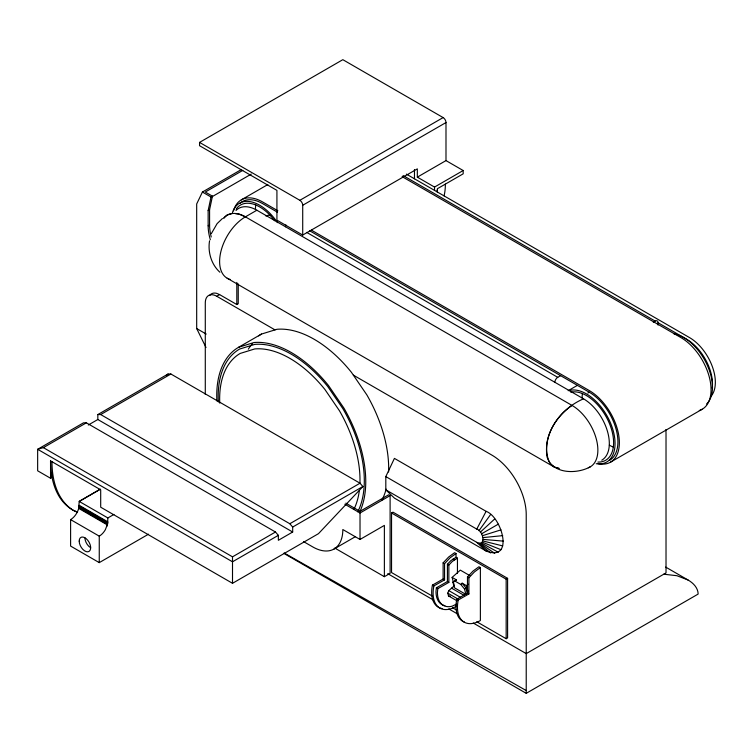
<?xml version="1.0" encoding="UTF-8"?>
<svg xmlns="http://www.w3.org/2000/svg" width="753" height="753" viewBox="0 0 753 753"><rect width="100%" height="100%" fill="white"/><g stroke="black" fill="none" stroke-linecap="round" stroke-linejoin="round"><path stroke-width="1.13" d="M148.529 534.178L99.255 562.623L70.603 546.076L70.603 519.608A12.161 7.022 -60 0 0 76.684 513.188L77.22 512.172A12.067 6.965 -60 0 0 78.688 508.369L79.197 501.413L100.224 489.243L79.197 501.413L107.858 517.951L113.948 514.44M99.255 562.623L99.255 536.155A12.161 7.022 -60 0 0 105.335 529.736L107.566 524.003L107.858 517.951M209.55 240.819C207.677 252.057 211.339 264.519 219.895 272.228M457.447 573.259L457.447 558.124L452.271 561.465L448.854 565.07L448.854 582.389L447.423 581.561L436.382 587.811L435.987 591.557A28.332 16.359 -60 0 0 444.891 605.657M448.854 582.389L437.822 588.639L437.418 592.385A28.332 16.359 -60 0 0 452.271 606.156L456.497 604.066M385.809 489.827L476.762 542.339C486.485 546.989 483.304 530.705 476.762 529.095L385.809 476.593L394.412 458.389L486.109 511.334C501.856 516.897 514.685 562.077 486.109 551.036L394.412 498.1L385.809 489.827L385.809 476.593M210.332 239.727A40.521 23.399 60 0 1 208.148 225.806L208.148 210.576L211.019 196.994L212.45 196.166L205.287 192.034L242.814 170.366M211.226 236.969A40.521 23.399 60 0 1 209.579 224.978L209.579 209.748L212.45 196.166M106.954 526.168L107.35 524.916L78.688 508.369M457.109 600.875L448.506 595.915L447.762 593.148L448.797 590.616L454.332 585.702L452.111 577.4L460.318 570.125L469.872 575.64M240.904 169.811L202.416 192.034L196.684 203.959L196.684 328.553L206.011 347.5M211.348 233.599L217.09 223.65L222.446 218.483M476.762 529.095L486.109 511.334M478.964 530.714L490.561 514.581M223.688 218.125C228.874 211.311 238.946 212.798 245.403 216.845L572.073 405.453A36.473 21.056 60 0 1 596.385 439.319A36.473 21.056 60 0 1 588.309 467.745M166.441 375.7L168.032 374.015L170.893 374.015L360.019 483.21L362.89 486.523L318.472 533.67L232.508 583.302L100.695 507.202L100.695 489.827L50.545 460.874L50.545 478.249L51.976 477.421L51.976 473.279M456.017 553.521L450.087 557.851L444.552 563.686L444.552 579.876L443.122 579.048L443.122 562.858L448.656 557.022L454.586 552.693L456.017 553.521L456.017 557.295L450.831 560.646L447.423 564.242L447.423 581.561M467.481 593.11L467.481 576.92L473.006 571.085L478.946 566.755L480.376 567.583L480.376 620.528A32.417 18.721 -60 0 1 458.229 599.99L456.798 599.162L467.481 593.11L468.912 593.938L468.912 577.749L474.446 571.913L480.376 567.583M223.886 218.088L227.161 215.038L232.508 213.391M480.329 532.145L494.702 518.958M452.901 582.229L455.028 581.109L460.761 584.422L462.144 583.189L465.966 587.886L467.227 593.148L465.843 594.381L454.388 587.764L452.901 582.229L456.412 579.885L452.111 577.4M455.028 581.109L456.412 579.885M468.112 591.905L466.436 585.674L468.084 584.215M465.843 594.381L464.582 589.11L465.966 587.886M601.769 460.196A36.473 21.056 60 0 0 607.36 430.97A36.473 21.056 60 0 0 583.537 398.836C561.258 408.201 542.744 432.382 547.158 457.316C552.89 474.202 576.967 474.277 590.305 466.813M572.073 405.453C554.293 417.124 540.042 442.227 549.737 463.01M199.554 142.402L342.831 59.675L443.122 117.581A4.057 2.344 60 0 1 445.992 122.551L445.992 160.596L417.331 177.143L417.331 168.87L302.715 235.049L276.925 220.158L276.925 190.377L199.554 145.706L199.554 142.402L299.845 200.307A4.057 2.344 60 0 1 302.715 205.268L302.715 235.049M211.725 196.928L251.286 174.084M208.148 210.576L209.579 209.748M241.318 199.856L267.814 184.56M208.148 225.806L209.579 224.978M230.249 279.476A36.473 21.056 -60 0 1 220.874 251.587A36.473 21.056 -60 0 1 245.403 216.845L256.867 210.228L583.537 398.836M299.845 200.307L443.122 117.581M302.715 205.268L445.992 122.551M205.287 394.459L205.287 302.875A16.208 9.356 60 0 1 216.742 296.258L219.612 294.611L236.809 304.532L238.24 303.704L238.24 283.919M417.331 177.143L434.528 187.073L463.18 170.526L463.18 173.83L437.389 188.721L437.389 192.156M97.824 414.555L100.695 414.555L289.82 523.74L292.682 527.053L292.682 532.013L97.824 419.515L97.824 414.555L168.032 374.015M50.545 478.249L37.65 470.804L37.65 449.296L43.382 447.64L86.36 422.828L275.485 532.013L278.356 535.327L278.356 540.287L292.682 532.013M100.695 414.555L170.893 374.015M88.27 425.031L97.824 419.515M216.892 400.944A105.364 60.833 60 0 1 238.569 347.293L261.489 334.059L276.925 329.296A105.364 60.833 60 0 1 351.425 372.311L366.852 394.892A105.364 60.833 60 0 1 388.604 472.009M43.382 447.64L232.508 556.834L275.485 532.013M289.82 523.74L360.019 483.21M278.356 535.327L232.508 561.794L37.65 449.296L83.498 422.828L86.36 422.828M292.682 527.053L362.89 486.523M554.876 382.289A4.057 2.344 -60 0 1 557.747 377.328L560.609 375.672M653.265 322.18L655.176 321.079A4.057 2.344 -60 0 1 658.037 322.726L686.698 339.274A36.473 21.056 60 0 1 712.197 388.219M568.167 390.694L577.306 385.414M344.836 504.218L360.019 512.991L390.11 495.615L390.11 573.372L384.378 576.685L334.765 548.043M587.829 393.038L589.27 392.219A40.521 23.399 60 0 1 615.738 427.93A40.521 23.399 60 0 1 609.525 460.403M432.118 595.971L391.541 572.553L391.541 512.991L392.981 512.162L507.597 578.342L507.597 637.895L506.167 638.723L476.753 621.743M334.021 549.012L355.331 536.71M303.6 541.633L312.74 546.904A42.554 24.567 60 0 0 342.831 529.538L360.019 539.459L384.378 525.396L384.378 576.685M481.496 533.849L498.26 524.173M610.542 462.154L702.238 409.208M391.541 512.991L506.167 579.17L507.597 578.342M283.966 553.455L526.225 693.325L698.153 594.061C698.05 587.811 693.174 582.963 688.082 580.017L665.68 567.084M442.105 608.575A32.417 18.721 -60 0 1 432.438 585.1L443.122 579.048M432.438 585.1L433.879 585.928L444.552 579.876M458.229 599.99L468.912 593.938M482.391 535.712L500.999 529.858M238.569 347.293L253.996 342.53A105.364 60.833 60 0 1 328.506 385.545L343.933 408.126A105.364 60.833 60 0 1 359.605 512.228M482.946 537.604L502.712 535.637M663.77 574.2L676.928 575.716L688.082 580.017M483.144 539.402L503.296 541.115M235.614 213.701L238.729 214.012L245.403 216.845M448.506 595.915L450.285 596.15M556.373 467.924L559.178 468.46L553.841 466.813L227.161 278.215M482.946 540.974L502.712 545.916M482.391 542.216L500.999 549.709M77.578 512.125L72.787 510.035A107.387 62 -60 0 1 50.545 460.874M77.22 512.172L74.218 510.863A107.387 62 -60 0 1 51.976 461.702M219.612 294.611L216.648 293.341A16.208 9.356 60 0 0 209.682 295.496M481.496 543.045L498.26 552.241M284.154 552.966L526.225 690.557M445.992 160.596L463.18 170.526M406.375 174.122L689.56 337.617A36.473 21.056 60 0 1 712.536 367.144A36.473 21.056 60 0 1 710.427 396.944M403.09 175.534L655.176 321.079M402.121 176.635L680.966 337.617A42.554 24.567 60 0 1 709.458 377.648A42.554 24.567 60 0 1 699.283 410.498M277.857 210.774L262.599 201.955A42.554 24.567 60 0 0 233.534 210.934M311.441 230.164L589.27 390.562A42.554 24.567 60 0 1 619.022 437.305A42.554 24.567 60 0 1 598.127 463.622M277.415 212.167L262.599 203.611A40.521 23.399 60 0 0 239.859 203.432M309.549 230.719L589.27 392.219M306.678 232.376L557.747 377.328M202.416 192.034L211.019 196.994M216.742 296.258L274.996 329.889M353.355 375.135L491.841 455.085A48.634 28.077 60 0 1 526.225 514.647L526.225 693.325M196.684 328.553L206.237 334.068M390.11 495.615L388.68 494.787L360.019 511.334L345.834 503.145M456.017 557.295L457.447 558.124M453.155 558.952L454.586 559.78M447.423 564.242L448.854 565.07M443.122 562.858L444.552 563.686M467.481 576.92L468.912 577.749M462.144 583.189L466.436 585.674M451.565 588.159L463.989 595.331M448.797 590.616L460.262 597.233M447.762 593.148L458.276 599.219M436.382 587.811L437.822 588.639M452.402 607.69L456.459 610.034M387.72 573.654L433.549 600.113M448.826 608.932L456.977 613.629M473.27 623.042L526.225 653.613L666.019 572.911L666.019 433.935A48.634 28.077 60 0 0 665.821 429.671M79.187 505.301L107.83 521.848M79.074 506.496L107.717 523.043M78.971 507.108L107.623 523.655M78.905 507.456L107.566 524.003M78.849 507.738L107.5 524.286M70.603 519.608L99.255 536.155M79.14 505.894L107.783 522.601M480.329 543.412L494.702 553.342M478.964 543.271L490.561 552.937M552.194 465.298L553.841 466.813M476.762 542.339L486.109 551.036M460.761 584.422L464.582 589.11M658.037 322.726L658.037 325.07M506.167 579.17L506.167 638.723M456.017 604.574L456.017 606.466A32.417 18.721 -60 0 1 433.879 585.928M434.528 187.073L434.528 190.377M414.47 169.529L414.47 178.8M360.019 512.991L360.019 539.459M236.809 282.422L236.809 304.532M232.508 556.834L232.508 583.302M258.637 335.894A105.364 60.833 60 0 1 261.489 334.059M386.138 489.121A105.364 60.833 60 0 1 382.035 500.001M218.342 401.942A103.321 59.656 60 0 1 239.586 349.063L254.721 344.394A103.321 59.656 60 0 1 327.781 386.571L342.907 408.71A103.321 59.656 60 0 1 357.788 511.786M248.321 349.157A103.321 59.656 60 0 1 252.368 343.773M219.744 403.128A99.236 57.294 60 0 1 240.198 353.43L254.73 348.94A99.236 57.294 60 0 1 324.901 389.452L339.434 410.724A99.236 57.294 60 0 1 359.915 483.558M359.313 490.692A99.236 57.294 60 0 1 353.919 509.339M90.661 547.732A8.104 4.678 60 0 1 84.929 537.802M445.371 184.118A64.843 37.434 60 0 1 444.072 195.865M265.95 216.045A16.208 9.356 60 0 1 271.089 215.584M464.516 622.129A32.417 18.721 -60 0 1 456.798 599.162M236 210.464A36.473 21.056 60 0 1 256.867 210.228M285.519 226.775A4.057 2.344 -60 0 1 285.905 224.902M674.039 333.956A40.521 23.399 60 0 1 706.945 364.49A40.521 23.399 60 0 1 706.559 403.975M568.957 390.638A40.521 23.399 60 0 1 611.521 425.549A40.521 23.399 60 0 1 596.197 463.707M570.802 392.209A38.478 22.214 60 0 1 609.968 424.852A38.478 22.214 60 0 1 597.91 462.069M613.384 447.131A38.478 22.214 60 0 1 609.328 445.145M582.116 398.017A38.478 22.214 60 0 1 582.417 393.499M232.395 212.638A40.521 23.399 60 0 1 277.509 222.662M236.169 209.042A38.478 22.214 60 0 1 274.676 220.733M255.446 209.409A38.478 22.214 60 0 1 255.747 204.901M437.013 190.161A4.057 2.344 60 0 1 437.389 192.034M79.197 541.115A8.104 4.678 60 0 0 87.8 551.808A8.104 4.678 60 0 0 87.8 540.343A8.104 4.678 60 0 0 79.197 541.115"/></g></svg>
